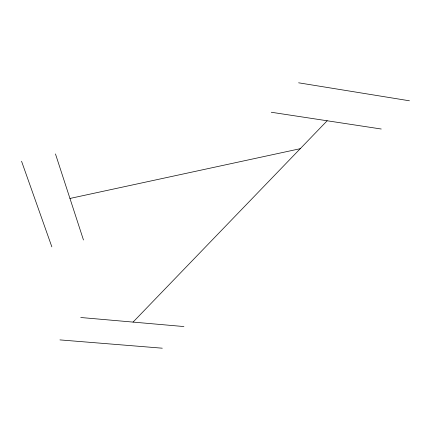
<?xml version="1.0" encoding="UTF-8"?>
<svg xmlns="http://www.w3.org/2000/svg" width="431" height="431" viewBox="0 0 431 431"><rect width="100%" height="100%" fill="white"/><g stroke="black" fill="none" stroke-linecap="round" stroke-linejoin="round"><path stroke-width="0.65" d="M133.071 322.092L327.167 120.772M69.951 198.454L300.245 148.695M59.947 339.903L162.288 348.194M80.742 317.507L183.913 326.553M271.282 112.254L381.252 129.014M298.618 82.806L409.45 100.795M21.55 161.226L51.849 246.85M55.464 153.937L83.469 239.986"/></g></svg>
